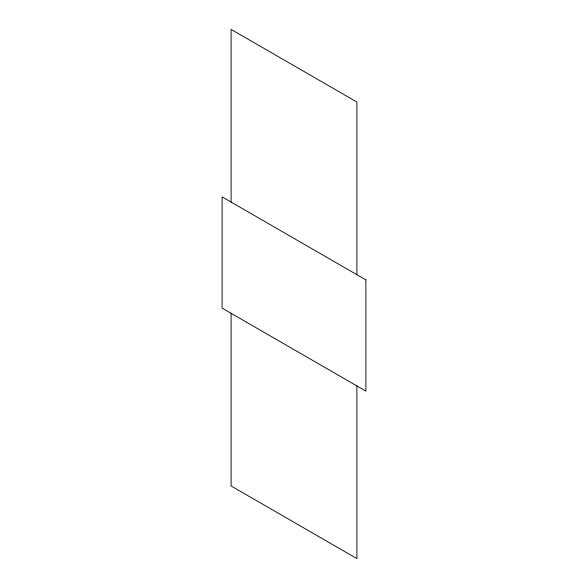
<?xml version="1.0" encoding="UTF-8"?>
<svg xmlns="http://www.w3.org/2000/svg" width="588" height="588" viewBox="0 0 588 588"><rect width="100%" height="100%" fill="white"/><g stroke="black" fill="none" stroke-linecap="round" stroke-linejoin="round"><path stroke-width="0.88" d="M356.901 274.699L356.901 102.033L231.099 29.4L231.099 202.066M356.901 385.934L356.901 558.6L231.099 485.967L231.099 313.301M365.89 279.888L222.11 196.877L222.11 308.112L365.89 391.123L365.89 279.888"/></g></svg>
